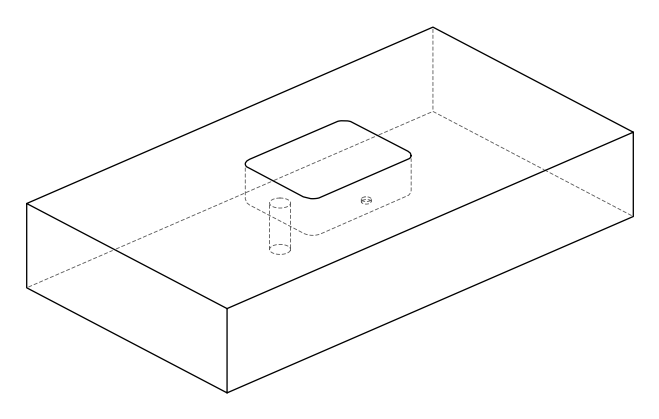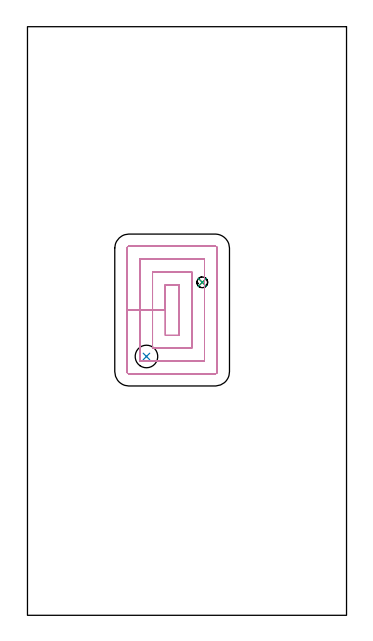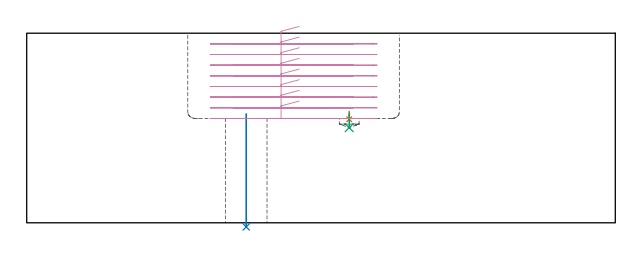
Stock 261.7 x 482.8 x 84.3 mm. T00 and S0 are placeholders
(PLAN: 4 operations, 3 tool changes, 16.6 min)
(1 SPOT_DRILL | STEP1POCKET | NXT0321_9005460120000 | 0.04 min | 4152 mm3)
(2 INDEXABLE_INSERT_DRILL_THROUGH_HOLE_FROM_SOLID | STEP1HOLE | NXT0302_008 | 0.21 min | 22615 mm3)
(3 DRILL_BLIND_HOLE_INTO_CENTER | STEP1POCKET | NXT0301_059 | 0.03 min | 222 mm3)
(4 MILL_RECTANGULAR_POCKET | POCKET_RECTANGULAR_STRAIGHT | UGT0201_095 | Follow Part, ap 5, ae 75% | 16.28 min | 424579 mm3)
(TOOL NXT0321_9005460120000 | NC Spot Drill, 142deg, 12mm, Carbide, Uncoated | D12 PA142 FL30 Z2)
(TOOL NXT0302_008 | Index. Insert Drill 18.5mm [880-D1850L25-05] | D18.5 PA176 FL93 Z2)
(TOOL NXT0301_059 | Carbide Drill 8.8mm [860.1-0880-026A1-MM 2214] | D8.8 PA140 FL47 Z2)
(TOOL UGT0201_095 | End mill 20 mm | D20 R3 FL38 Z4)
(OP 1 SPOT_DRILL)
G17 G21 G94 G90
T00 M6
G54
G17 G0 G90 X143.4 Y273.1 S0 M3
G43 Z94.3 H0
G94 G81 G98 Z46.021 F250. R49.4
G80
M5
M2
(OP 2 INDEXABLE_INSERT_DRILL_THROUGH_HOLE_FROM_SOLID)
G17 G21 G94 G90
T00 M6
G54
G17 G0 G90 X97.6 Y212.3 S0 M3
G43 Z94.3 H1
G94 G81 G98 Z-1.823 F250. R48.4
G80
M5
M2
(OP 3 DRILL_BLIND_HOLE_INTO_CENTER)
G17 G21 G94 G90
T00 M6
G54
G17 G0 G90 X143.4 Y273.1 S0 M3
G43 Z94.3 H1
G94 G81 G98 Z42.3 F250. R48.4
G80
M5
M2
(OP 4 MILL_RECTANGULAR_POCKET)
G17 G21 G94 G90
T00 M6
G54
G17 G0 G90 X121.177 Y271.2 S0 M3
G43 Z94.3 H0
Z87.3
G94 G1 X113.1 Z85.136 F250.
Y250.4 Z79.562
Y229.6 F500.
X124.2
Y271.2
X113.1
Y250.4
X102.6
Y219.1
X134.7
Y281.7
X102.6
Y250.4
X92.1
Y208.6
X145.2
Y292.2
X92.1
Y250.4
X81.6
Y199.8
G3 X83.3 Y198.1 R1.7
G1 X154.
G3 X155.7 Y199.8 R1.7
G1 Y301.
G3 X154. Y302.7 R1.7
G1 X83.3
G3 X81.6 Y301. R1.7
G1 Y250.4
Y249.4
G0 X121.177 Y271.2 Z82.562
G1 X113.1 Z80.398 F250.
Y250.4 Z74.825
Y229.6 F500.
X124.2
Y271.2
X113.1
Y250.4
X102.6
Y219.1
X134.7
Y281.7
X102.6
Y250.4
X92.1
Y208.6
X145.2
Y292.2
X92.1
Y250.4
X81.6
Y199.8
G3 X83.3 Y198.1 R1.7
G1 X154.
G3 X155.7 Y199.8 R1.7
G1 Y301.
G3 X154. Y302.7 R1.7
G1 X83.3
G3 X81.6 Y301. R1.7
G1 Y250.4
Y249.4
G0 X121.177 Y271.2 Z77.825
G1 X113.1 Z75.661 F250.
Y250.4 Z70.087
Y229.6 F500.
X124.2
Y271.2
X113.1
Y250.4
X102.6
Y219.1
X134.7
Y281.7
X102.6
Y250.4
X92.1
Y208.6
X145.2
Y292.2
X92.1
Y250.4
X81.6
Y199.8
G3 X83.3 Y198.1 R1.7
G1 X154.
G3 X155.7 Y199.8 R1.7
G1 Y301.
G3 X154. Y302.7 R1.7
G1 X83.3
G3 X81.6 Y301. R1.7
G1 Y250.4
Y249.4
G0 X121.177 Y271.2 Z73.087
G1 X113.1 Z70.923 F250.
Y250.4 Z65.35
Y229.6 F500.
X124.2
Y271.2
X113.1
Y250.4
X102.6
Y219.1
X134.7
Y281.7
X102.6
Y250.4
X92.1
Y208.6
X145.2
Y292.2
X92.1
Y250.4
X81.6
Y199.8
G3 X83.3 Y198.1 R1.7
G1 X154.
G3 X155.7 Y199.8 R1.7
G1 Y301.
G3 X154. Y302.7 R1.7
G1 X83.3
G3 X81.6 Y301. R1.7
G1 Y250.4
Y249.4
G0 X121.177 Y271.2 Z68.35
G1 X113.1 Z66.186 F250.
Y250.4 Z60.612
Y229.6 F500.
X124.2
Y271.2
X113.1
Y250.4
X102.6
Y219.1
X134.7
Y281.7
X102.6
Y250.4
X92.1
Y208.6
X145.2
Y292.2
X92.1
Y250.4
X81.6
Y199.8
G3 X83.3 Y198.1 R1.7
G1 X154.
G3 X155.7 Y199.8 R1.7
G1 Y301.
G3 X154. Y302.7 R1.7
G1 X83.3
G3 X81.6 Y301. R1.7
G1 Y250.4
Y249.4
G0 X121.177 Y271.2 Z63.612
G1 X113.1 Z61.448 F250.
Y250.4 Z55.875
Y229.6 F500.
X124.2
Y271.2
X113.1
Y250.4
X102.6
Y219.1
X134.7
Y281.7
X102.6
Y250.4
X92.1
Y208.6
X145.2
Y292.2
X92.1
Y250.4
X81.6
Y199.8
G3 X83.3 Y198.1 R1.7
G1 X154.
G3 X155.7 Y199.8 R1.7
G1 Y301.
G3 X154. Y302.7 R1.7
G1 X83.3
G3 X81.6 Y301. R1.7
G1 Y250.4
Y249.4
G0 X121.177 Y271.2 Z58.875
G1 X113.1 Z56.711 F250.
Y250.4 Z51.137
Y229.6 F500.
X124.2
Y271.2
X113.1
Y250.4
X102.6
Y219.1
X134.7
Y281.7
X102.6
Y250.4
X92.1
Y208.6
X145.2
Y292.2
X92.1
Y250.4
X81.6
Y199.8
G3 X83.3 Y198.1 R1.7
G1 X154.
G3 X155.7 Y199.8 R1.7
G1 Y301.
G3 X154. Y302.7 R1.7
G1 X83.3
G3 X81.6 Y301. R1.7
G1 Y250.4
Y249.4
G0 X121.177 Y271.2 Z54.137
G1 X113.1 Z51.973 F250.
Y250.4 Z46.4
Y229.6 F500.
X124.2
Y271.2
X113.1
Y250.4
X102.6
Y219.1
X134.7
Y281.7
X102.6
Y250.4
X92.1
Y208.6
X145.2
Y292.2
X92.1
Y250.4
X81.6
Y199.8
G3 X83.3 Y198.1 R1.7
G1 X154.
G3 X155.7 Y199.8 R1.7
G1 Y301.
G3 X154. Y302.7 R1.7
G1 X83.3
G3 X81.6 Y301. R1.7
G1 Y250.4
Y249.4
G0 Z94.3
M5
M2
